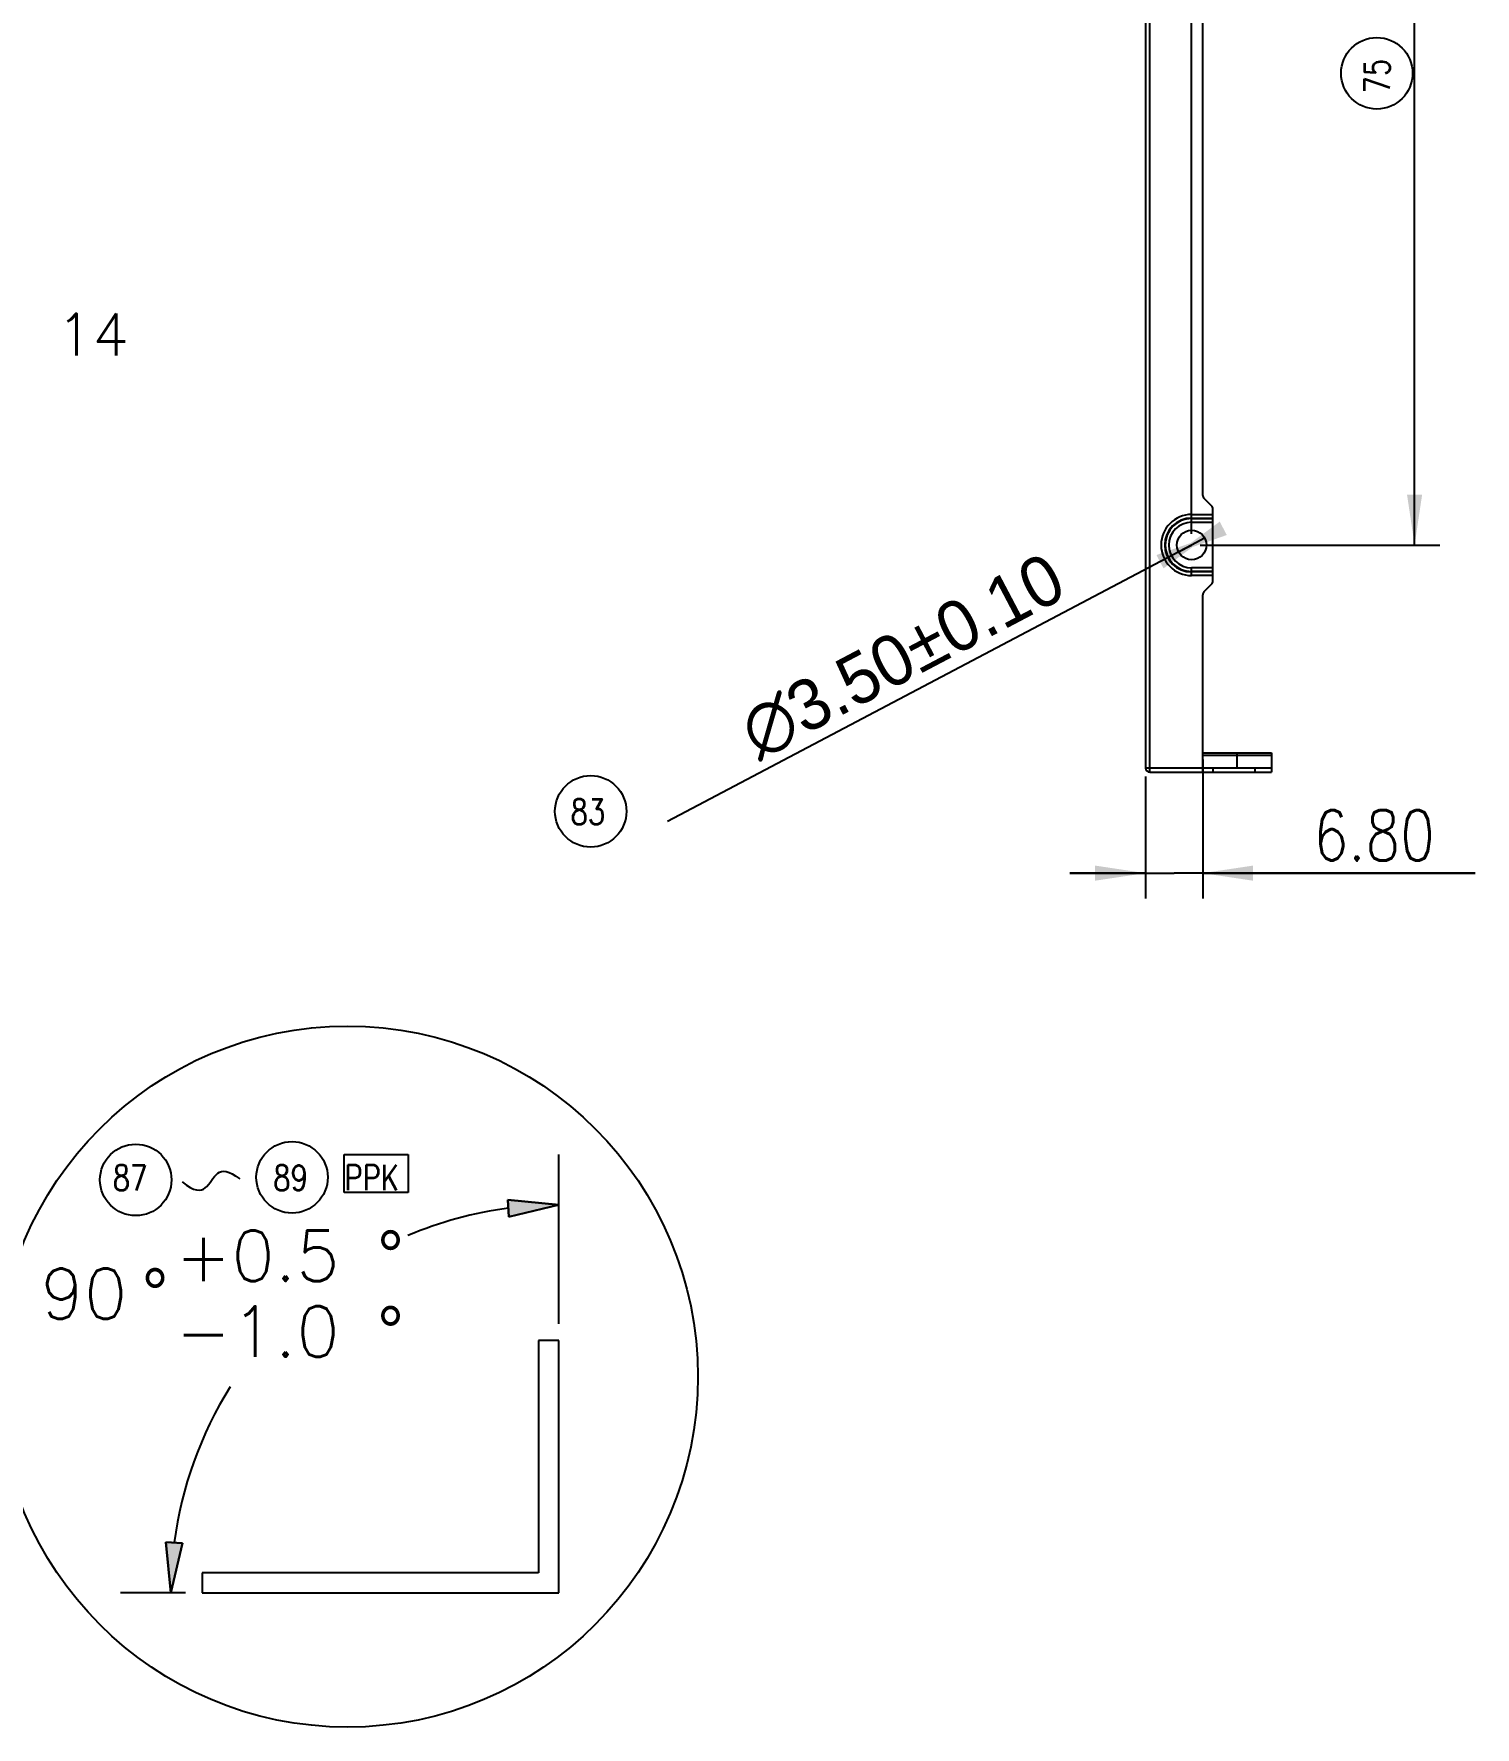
# Model space of a CAD drawing. Header units: millimetres. Extents: x 0 to 1600, y 0 to 1108.
# Drawn here: x 1177.3 to 1348.7, y 287 to 488.2 of the extents above; entities that cross this region are included whole.
import ezdxf
from ezdxf.enums import TextEntityAlignment as Align

# ---------------------------------------------------------------- set-up
doc = ezdxf.new("R2010")
doc.units = ezdxf.units.MM
doc.header["$LTSCALE"] = 88
doc.layers.get('0').update_dxf_attribs({"linetype": 'CONTINUOUS'})
doc.styles.get("Standard").update_dxf_attribs({"font": 'SIMPLEX.SHX', "width": 0.8})
doc.styles.add('TEXTSTYLE_2', font='gdt_____.ttf')
doc.styles.add('TEXTSTYLE_5', font='SIMPLEX.SHX')
doc.dimstyles.new('DIMSTYLE_1', dxfattribs={"dimtxt": 6, "dimasz": 6, "dimexe": 3, "dimexo": 1, "dimgap": 1.5, "dimtad": 1, "dimzin": 0, "dimdsep": 46, "dimtxsty": 'STANDARD', "dimblk": '_FILLED', "dimblk1": '_FILLED', "dimblk2": '_FILLED', "dimcen": 0.09, "dimadec": 0, "dimazin": 0, "dimtp": 0.01, "dimtm": 0.01, "dimtfac": 1, "dimtofl": 0, "dimtmove": 0, "dimatfit": 3, "dimldrblk": '_FILLED', "dimfxl": 1, "dimtolj": 1, "dimtzin": 0, "dimarcsym": 0})
doc.dimstyles.new('DIMSTYLE_2', dxfattribs={"dimtxt": 6, "dimasz": 6, "dimexe": 3, "dimexo": 1, "dimtad": 1, "dimzin": 0, "dimdsep": 46, "dimtxsty": 'TEXTSTYLE_2', "dimblk": '_FILLED', "dimblk1": '_FILLED', "dimblk2": '_FILLED', "dimcen": 0.09, "dimadec": 0, "dimazin": 0, "dimtp": 0.01, "dimtm": 0.01, "dimtfac": 1, "dimtmove": 0, "dimatfit": 2, "dimldrblk": '_FILLED', "dimfxl": 1, "dimtolj": 1, "dimtzin": 0, "dimarcsym": 0})

# ---------------------------------------------------------------- blocks, each defined once
blk = doc.blocks.new('_FILLED')
at = {"color": 0, "linetype": 'BYBLOCK'}
blk.add_solid([(0, 0), (-1, 0.15), (-1, -0.15)], dxfattribs=at)
blk = doc.blocks.new('*D37')
at = {"color": 2}
for p, q in [((1328.5, 609.48), (1340, 609.48)), ((1340, 609.48), (1344.5, 609.48)), ((1341.5, 609.48), (1341.5, 518.48)), ((1341.5, 427.48), (1341.5, 518.48)), ((1315.99, 427.48), (1340, 427.48)), ((1340, 427.48), (1344.5, 427.48))]:
    blk.add_line(p, q, dxfattribs=at)
at = {"color": 2, "xscale": 6, "yscale": 6, "zscale": 6}
for p, rotation in [((1341.5, 609.48), 90), ((1341.5, 427.48), 270)]:
    blk.add_blockref('_FILLED', p, dxfattribs=dict(at, rotation=rotation))
at = {"color": 2, "width": 0.8}
blk.add_text('182.00`0.25', height=6, rotation=90, dxfattribs=at).set_placement((1340, 518.48), align=Align.CENTER)
blk = doc.blocks.new('*D38')
at = {"color": 2}
for p, q in [((1309.5, 831.98), (1309.5, 833.48)), ((1314.99, 831.98), (1314.99, 833.48)), ((1309.5, 818.98), (1309.5, 831.98)), ((1314.99, 428.8), (1314.99, 831.98)), ((1309.5, 830.48), (1254.44, 830.48)), ((1254.44, 830.48), (1312.24, 830.48)), ((1323.99, 830.48), (1312.24, 830.48)), ((1314.99, 830.48), (1323.99, 830.48))]:
    blk.add_line(p, q, dxfattribs=at)
at = {"color": 2, "xscale": 6, "yscale": 6, "zscale": 6}
blk.add_blockref('_FILLED', (1309.5, 830.48), dxfattribs=at)
at = {"color": 2, "xscale": 6, "yscale": 6, "zscale": 6, "rotation": 180}
blk.add_blockref('_FILLED', (1314.99, 830.48), dxfattribs=at)
at = {"color": 2, "width": 0.8}
blk.add_text('4-5.48`0.10', height=6, dxfattribs=at).set_placement((1307.24, 831.98), align=Align.RIGHT)
blk = doc.blocks.new('*D61')
at = {"color": 2}
for p, q in [((1314.99, 427.48), (1252.64, 394.61)), ((1313.44, 426.67), (1314.99, 427.48)), ((1316.53, 428.3), (1314.99, 427.48))]:
    blk.add_line(p, q, dxfattribs=at)
at = {"color": 2, "xscale": 6, "yscale": 6, "zscale": 6}
for p, rotation in [((1316.53, 428.3), 27.8026457107), ((1313.44, 426.67), 207.8026457107)]:
    blk.add_blockref('_FILLED', p, dxfattribs=dict(at, rotation=rotation))
at = {"color": 2, "style": 'TEXTSTYLE_2'}
blk.add_text('n3.50`0.10', height=6, rotation=27.8026, dxfattribs=at).set_placement((1300.45, 421.51), align=Align.RIGHT)
blk = doc.blocks.new('*D66')
at = {"color": 2}
for p, q in [((1316.3, 401.98), (1316.3, 389.98)), ((1309.5, 399.98), (1309.5, 389.98)), ((1309.5, 388.48), (1300.5, 388.48)), ((1300.5, 388.48), (1312.9, 388.48)), ((1309.5, 389.98), (1309.5, 385.48)), ((1348.7, 388.48), (1312.9, 388.48)), ((1316.3, 389.98), (1316.3, 385.48)), ((1316.3, 388.48), (1348.7, 388.48))]:
    blk.add_line(p, q, dxfattribs=at)
at = {"color": 2, "xscale": 6, "yscale": 6, "zscale": 6}
blk.add_blockref('_FILLED', (1309.5, 388.48), dxfattribs=at)
at = {"color": 2, "xscale": 6, "yscale": 6, "zscale": 6, "rotation": 180}
blk.add_blockref('_FILLED', (1316.3, 388.48), dxfattribs=at)
at = {"color": 2, "width": 0.8}
blk.add_text('6.80', height=6, dxfattribs=at).set_placement((1329.5, 389.98))

msp = doc.modelspace()

# ---------------------------------------------------------------- hatches: boundary and pattern name
for points in [[(1233.796, 347.645), (1233.666, 349.641), (1239.718, 349.033)], [(1194.993, 308.842), (1193.605, 302.92), (1192.997, 308.972)]]:
    msp.add_hatch(color=2).paths.add_polyline_path(points)

# ---------------------------------------------------------------- linework, layer by layer
at = {"color": 7}
for p, q in [((1309.502, 817.984), (1309.502, 400.984)), ((1310.002, 400.484), (1310.002, 818.484)), ((1316.302, 433.391), (1316.302, 525.577)), ((1317.356, 432.131), (1316.449, 433.038)), ((1314.985, 431.119), (1317.502, 431.119)), ((1314.985, 430.195), (1314.985, 431.119)), ((1317.502, 423.191), (1317.502, 431.777)), ((1314.985, 430.686), (1317.502, 430.686)), ((1314.985, 430.628), (1317.502, 430.628)), ((1314.985, 430.195), (1317.502, 430.195)), ((1317.502, 424.773), (1314.985, 424.773)), ((1314.985, 423.849), (1314.985, 424.773)), ((1317.502, 424.34), (1314.985, 424.34)), ((1317.502, 424.282), (1314.985, 424.282)), ((1317.502, 423.849), (1314.985, 423.849)), ((1316.449, 421.931), (1317.356, 422.838)), ((1316.302, 400.484), (1316.302, 421.577)), ((1309.502, 400.984), (1316.302, 400.984)), ((1317.502, 400.984), (1317.502, 400.484)), ((1322.502, 400.984), (1322.502, 400.484)), ((1324.502, 400.984), (1324.502, 400.484)), ((1310.002, 400.484), (1324.502, 400.484)), ((1239.718, 332.92), (1237.318, 332.92)), ((1237.318, 332.92), (1237.318, 305.32)), ((1239.718, 302.92), (1239.718, 332.92)), ((1237.318, 305.32), (1197.318, 305.32)), ((1197.318, 305.32), (1197.318, 302.92)), ((1197.318, 302.92), (1239.718, 302.92))]:
    msp.add_line(p, q, dxfattribs=at)
at = {"color": 3}
for p, q in [((1316.302, 402.784), (1324.502, 402.784)), ((1320.385, 400.984), (1320.385, 402.784)), ((1324.502, 402.784), (1324.502, 400.984)), ((1316.302, 402.491), (1324.502, 402.491)), ((1316.302, 400.984), (1324.502, 400.984))]:
    msp.add_line(p, q, dxfattribs=at)
at = {"color": 4}
for p, q in [((1214.21, 355.033), (1221.811, 355.033)), ((1214.21, 350.502), (1214.21, 355.033)), ((1221.811, 355.033), (1221.811, 350.502)), ((1221.811, 350.502), (1214.21, 350.502))]:
    msp.add_line(p, q, dxfattribs=at)
at = {"color": 2}
for p, q in [((1239.718, 334.92), (1239.718, 355.033)), ((1233.666, 349.641), (1239.718, 349.033)), ((1233.796, 347.645), (1233.666, 349.641)), ((1239.718, 349.033), (1233.666, 349.641)), ((1233.666, 349.641), (1233.796, 347.645)), ((1239.718, 349.033), (1233.796, 347.645)), ((1233.796, 347.645), (1239.718, 349.033)), ((1194.993, 308.842), (1192.997, 308.972)), ((1192.997, 308.972), (1194.993, 308.842)), ((1193.605, 302.92), (1192.997, 308.972)), ((1192.997, 308.972), (1193.605, 302.92)), ((1194.993, 308.842), (1193.605, 302.92)), ((1193.605, 302.92), (1194.993, 308.842)), ((1195.318, 302.92), (1187.605, 302.92))]:
    msp.add_line(p, q, dxfattribs=at)
at = {"color": 4}
for centre in [(1337.009, 483.559), (1243.523, 395.827), (1208.003, 352.323), (1189.418, 352.015)]:
    msp.add_circle(centre, 4.25, dxfattribs=at)
at = {"color": 7}
for centre, radius in [((1314.985, 427.484), 1.75), ((1214.598, 328.632), 41.667)]:
    msp.add_circle(centre, radius, dxfattribs=at)
for centre, radius, start, end in [((1316.802, 433.391), 0.5, 180, 225), ((1314.985, 427.484), 3.635, 90, 270), ((1317.002, 431.777), 0.5, 0, 45), ((1314.985, 427.484), 3.202, 90, 270), ((1314.985, 427.484), 3.144, 90, 270), ((1314.985, 427.484), 2.711, 90, 270), ((1317.002, 423.191), 0.5, 315, 360), ((1316.802, 421.577), 0.5, 135, 180), ((1310.002, 400.984), 0.5, 180, 270)]:
    msp.add_arc(centre, radius, start, end, dxfattribs=at)
at = {"color": 2}
for start, end in [(97.46028, 112.88558), (147.93103, 172.53972)]:
    msp.add_arc((1239.718, 302.92), 46.113, start, end, dxfattribs=at)
at = {"color": 4}
msp.add_open_spline([(1194.933, 351.769), (1196.361, 350.619), (1197.953, 350.66), (1198.881, 353.195), (1200.459, 353.176), (1201.78, 352.133)], degree=3, knots=[0, 0, 0, 0, 0.3319517, 0.6855748, 1, 1, 1, 1], dxfattribs=at)

# ---------------------------------------------------------------- texts
at = {"color": 4, "width": 0.8}
msp.add_text('75', height=3, rotation=90, dxfattribs=at).set_placement((1338.56, 481.168))
at = {"color": 4}
msp.add_text('14', height=5, dxfattribs=at).set_placement((1180, 450))
at = {"color": 4, "width": 0.8}
for s, p in [('83', (1241.132, 394.277)), ('87', (1186.686, 350.773)), ('89', (1205.775, 350.762)), ('PPK', (1214.23, 350.787))]:
    msp.add_text(s, height=3, dxfattribs=at).set_placement(p)
at = {"color": 2}
for s, style, p in [('+0.5', 'TEXTSTYLE_5', (1194.114, 339.993)), ('~', 'TEXTSTYLE_2', (1218.114, 339.993)), ('90', 'TEXTSTYLE_5', (1178.114, 335.493)), ('~', 'TEXTSTYLE_2', (1190.114, 335.493)), ('-1.0', 'TEXTSTYLE_5', (1194.114, 330.993)), ('~', 'TEXTSTYLE_2', (1218.114, 330.993))]:
    msp.add_text(s, height=6, dxfattribs=dict(at, style=style)).set_placement(p)

# ---------------------------------------------------------------- dimensions: what is measured, and where the dimension line sits
for base, p1, p2, text, picture, middle in [((1314.985, 830.484), (1309.502, 817.984), (1314.985, 427.796), '4-5.48`0.10', '*D38', (1280.844, 830.484)), ((1316.302, 388.484), (1309.502, 400.984), (1316.302, 402.984), '6.80', '*D66', (1339.102, 388.484))]:
    dim = msp.add_linear_dim(base=base, p1=p1, p2=p2, text=text, dimstyle='DIMSTYLE_1', dxfattribs=at)
    dim.commit()
    dim.dimension.update_dxf_attribs({"geometry": picture, "text_midpoint": middle, "dimtype": 160})
dim = msp.add_linear_dim(base=(1341.502, 427.484), p1=(1327.502, 609.484), p2=(1314.985, 427.484), angle=270, text='182.00`0.25', dimstyle='DIMSTYLE_1', dxfattribs=at)
dim.commit()
dim.dimension.update_dxf_attribs({"geometry": '*D37', "text_midpoint": (1341.502, 518.484), "dimtype": 160})
dim = msp.add_diameter_dim_2p(p1=(1313.437, 426.668), p2=(1316.533, 428.3), text='n3.50`0.10', dimstyle='DIMSTYLE_2', override={"dimpost": '<>'}, dxfattribs=at)
dim.commit()
dim.dimension.update_dxf_attribs({"geometry": '*D61', "text_midpoint": (1274.793, 411.378), "dimtype": 163})

doc.saveas('drawing.dxf')
